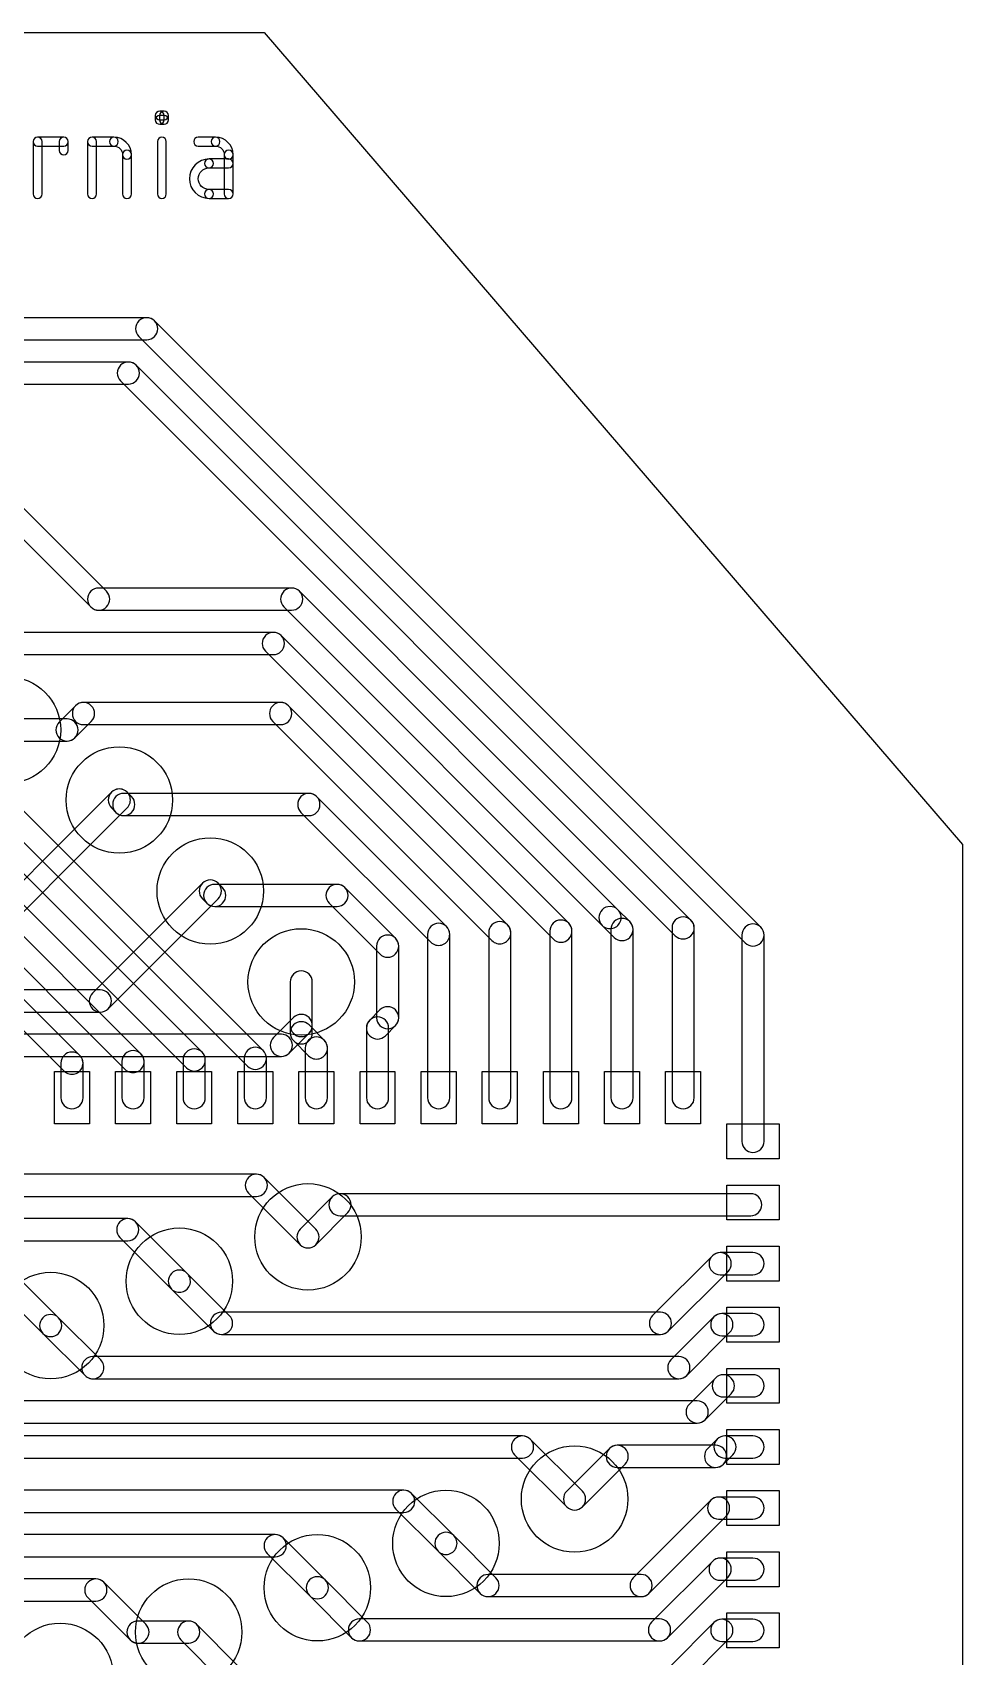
# Model space of a CAD drawing. Header units: millimetres. Extents: x 1 to 16.1, y 0 to 18.1.
# Drawn here: x 10.72 to 16.05, y 8.8 to 18.1 of the extents above; entities that cross this region are included whole.
import ezdxf

# ---------------------------------------------------------------- set-up
doc = ezdxf.new("R2010")
doc.units = ezdxf.units.MM
doc.header["$MEASUREMENT"] = 0
doc.layers.get('0').update_dxf_attribs({"linetype": 'CONTINUOUS'})
for name, color, linetype in [('1', 12, 'CONTINUOUS'), ('16', 132, 'CONTINUOUS'), ('18', 110, 'CONTINUOUS'), ('20', 31, 'CONTINUOUS'), ('21', 253, 'CONTINUOUS')]:
    doc.layers.add(name, color=color, linetype=linetype)

# ---------------------------------------------------------------- blocks, each defined once
blk = doc.blocks.new('ROUNDV')
blk.add_circle((0, 0), 0.5)

msp = doc.modelspace()

# ---------------------------------------------------------------- linework, layer by layer
at = {"layer": '1'}
for points in [[(10.6279, 16.3399), (11.3783, 16.3399, 1), (11.3783, 16.4669), (10.6279, 16.4669, 1)], [(11.3334, 16.3585), (14.8051, 12.8868, 1), (14.8949, 12.9766), (11.4232, 16.4483, 1)], [(11.2731, 16.0859, 1), (11.2731, 16.2129), (9.9444, 16.2129, 1), (9.9444, 16.0859)], [(14.4051, 12.9276, 1), (14.4949, 13.0174), (11.318, 16.1943, 1), (11.2282, 16.1045)], [(11.0582, 14.8102, 1), (11.148, 14.9), (10.349, 15.699, 1), (10.2592, 15.6092)], [(12.2081, 14.7916, 1), (12.2081, 14.9186), (11.1031, 14.9186, 1), (11.1031, 14.7916)], [(14.0765, 13.0765), (12.2531, 14.9, 1), (12.1632, 14.8102), (13.9867, 12.9867, 1)], [(10.6566, 14.5376), (12.1029, 14.5376, 1), (12.1029, 14.6646), (10.6566, 14.6646, 1)], [(13.7051, 12.9091, 1), (13.7949, 12.9989), (12.1478, 14.646, 1), (12.058, 14.5562)], [(10.9668, 14.0609), (11.061, 14.1551, 1), (10.9712, 14.2449), (10.877, 14.1507, 1)], [(11.0161, 14.1365), (12.1448, 14.1365, 1), (12.1448, 14.2635), (11.0161, 14.2635, 1)], [(13.4449, 12.9897), (12.1897, 14.2449, 1), (12.0999, 14.1551), (13.3551, 12.8999, 1)], [(10.5807, 14.0423), (10.9219, 14.0423, 1), (10.9219, 14.1693), (10.5807, 14.1693, 1)], [(11.1764, 13.6598), (11.2019, 13.6342, 1), (11.2917, 13.724), (11.2662, 13.7496, 1)], [(10.6599, 13.6554, 1), (10.5701, 13.5656), (11.9551, 12.1806, 1), (12.0449, 12.2704)], [(12.3065, 13.6156, 1), (12.3065, 13.7426), (11.2468, 13.7426, 1), (11.2468, 13.6156)], [(13.0949, 12.9805), (12.3514, 13.724, 1), (12.2616, 13.6342), (13.0051, 12.8907, 1)], [(10.5547, 13.4014, 1), (10.4649, 13.3116), (11.6051, 12.1714, 1), (11.6949, 12.2612)], [(11.7228, 13.1134, 1), (11.8126, 13.2032), (11.787, 13.2287, 1), (11.6972, 13.1389)], [(11.7677, 13.0948), (12.4681, 13.0948, 1), (12.4681, 13.2218), (11.7677, 13.2218, 1)], [(12.7134, 12.8232, 1), (12.8032, 12.913), (12.513, 13.2032, 1), (12.4232, 13.1134)], [(11.3449, 12.2519), (10.4494, 13.1474, 1), (10.3596, 13.0576), (11.2551, 12.1621, 1)], [(13.9867, 12.9867), (14.0551, 12.9183, 1), (14.1449, 13.0082), (14.0765, 13.0765, 1)], [(14.0365, 12.9633), (14.0365, 12, 1), (14.1635, 12), (14.1635, 12.9633, 1)], [(14.3865, 12.9725), (14.3865, 12, 1), (14.5135, 12), (14.5135, 12.9725, 1)], [(12.6948, 12.4578, 1), (12.8218, 12.4578), (12.8218, 12.8681, 1), (12.6948, 12.8681)], [(12.9865, 12.9356), (12.9865, 12, 1), (13.1135, 12), (13.1135, 12.9356, 1)], [(13.3365, 12.9448), (13.3365, 12, 1), (13.4635, 12), (13.4635, 12.9448, 1)], [(13.6865, 12, 1), (13.8135, 12), (13.8135, 12.954, 1), (13.6865, 12.954)], [(14.7865, 12.9317), (14.7865, 11.75, 1), (14.9135, 11.75), (14.9135, 12.9317, 1)], [(10.9949, 12.2427), (10.3442, 12.8934, 1), (10.2544, 12.8036), (10.9051, 12.1529, 1)], [(12.1995, 12.3717, 1), (12.3265, 12.3717), (12.3265, 12.663, 1), (12.1995, 12.663)], [(12.6551, 12.4444, 1), (12.7449, 12.3546), (12.8032, 12.4129, 1), (12.7134, 12.5027)], [(12.6365, 12.3995), (12.6365, 12, 1), (12.7635, 12), (12.7635, 12.3995, 1)], [(12.3949, 12.3296), (12.3079, 12.4166, 1), (12.2181, 12.3268), (12.3051, 12.2398, 1)], [(11.7135, 12), (11.7135, 12.2163, 1), (11.5865, 12.2163), (11.5865, 12, 1)], [(12.0635, 12.2255, 1), (11.9365, 12.2255), (11.9365, 12, 1), (12.0635, 12)], [(12.4135, 12), (12.4135, 12.2847, 1), (12.2865, 12.2847), (12.2865, 12, 1)], [(11.0135, 12), (11.0135, 12.1978, 1), (10.8865, 12.1978), (10.8865, 12, 1)], [(11.3635, 12), (11.3635, 12.207, 1), (11.2365, 12.207), (11.2365, 12, 1)], [(12.5302, 11.3421, 1), (12.4404, 11.4319), (12.2567, 11.2482, 1), (12.3465, 11.1584)], [(12.4853, 11.3235), (14.837, 11.3235, 1), (14.837, 11.4505), (12.4853, 11.4505, 1)], [(14.7071, 11.0051, 1), (14.6173, 11.0949), (14.2753, 10.7529, 1), (14.3651, 10.6631)], [(14.6622, 10.9865), (14.85, 10.9865, 1), (14.85, 11.1135), (14.6622, 11.1135, 1)], [(11.5201, 10.9044), (11.7614, 10.6631, 1), (11.8512, 10.7529), (11.6099, 10.9942, 1)], [(11.1146, 10.4989), (10.8733, 10.7402, 1), (10.7835, 10.6504), (11.0248, 10.4091, 1)], [(14.3202, 10.6445, 1), (14.3202, 10.7715), (11.8063, 10.7715, 1), (11.8063, 10.6445)], [(14.7163, 10.6551, 1), (14.6265, 10.7449), (14.3805, 10.4989, 1), (14.4703, 10.4091)], [(14.6714, 10.6365), (14.85, 10.6365, 1), (14.85, 10.7635), (14.6714, 10.7635, 1)], [(11.0697, 10.3905), (14.4254, 10.3905, 1), (14.4254, 10.5175), (11.0697, 10.5175, 1)], [(14.7255, 10.3051, 1), (14.6357, 10.3949), (14.4857, 10.2449, 1), (14.5755, 10.1551)], [(14.6806, 10.2865), (14.85, 10.2865, 1), (14.85, 10.4135), (14.6806, 10.4135, 1)], [(10.3871, 10.1365), (14.5306, 10.1365, 1), (14.5306, 10.2635), (10.3871, 10.2635, 1)], [(14.7347, 9.9551, 1), (14.6449, 10.0449), (14.5909, 9.9909, 1), (14.6807, 9.9011)], [(14.85, 9.9365, 1), (14.85, 10.0635), (14.6898, 10.0635, 1), (14.6898, 9.9365)], [(14.1174, 9.9011, 1), (14.0276, 9.9909), (13.7834, 9.7467, 1), (13.8732, 9.6569)], [(14.6358, 9.8825, 1), (14.6358, 10.0095), (14.0725, 10.0095, 1), (14.0725, 9.8825)], [(14.6979, 9.6051, 1), (14.6081, 9.6949), (14.1646, 9.2514, 1), (14.2544, 9.1616)], [(14.653, 9.5865), (14.85, 9.5865, 1), (14.85, 9.7135), (14.653, 9.7135, 1)], [(13.0468, 9.4029), (13.2881, 9.1616, 1), (13.3779, 9.2514), (13.1366, 9.4927, 1)], [(14.7071, 9.2551, 1), (14.6173, 9.3449), (14.2698, 8.9974, 1), (14.3596, 8.9076)], [(14.6622, 9.2365), (14.85, 9.2365, 1), (14.85, 9.3635), (14.6622, 9.3635, 1)], [(12.6413, 8.9974), (12.4, 9.2387, 1), (12.3102, 9.1489), (12.5515, 8.9076, 1)], [(14.2095, 9.143, 1), (14.2095, 9.27), (13.333, 9.27, 1), (13.333, 9.143)], [(11.9047, 8.7434), (11.6634, 8.9847, 1), (11.5736, 8.8949), (11.8149, 8.6536, 1)], [(12.5964, 8.889), (14.3147, 8.889, 1), (14.3147, 9.016), (12.5964, 9.016, 1)], [(14.4648, 8.6536), (14.7163, 8.9051, 1), (14.6265, 8.9949), (14.375, 8.7434, 1)], [(14.6714, 8.8865), (14.85, 8.8865, 1), (14.85, 9.0135), (14.6714, 9.0135, 1)]]:
    msp.add_lwpolyline(points, format="xyb", close=True, dxfattribs=at)
at = {"layer": '1', "linetype": 'Continuous'}
for points in [[(10.85, 11.85), (10.85, 12.15), (11.05, 12.15), (11.05, 11.85)], [(11.2, 11.85), (11.2, 12.15), (11.4, 12.15), (11.4, 11.85)], [(11.55, 11.85), (11.55, 12.15), (11.75, 12.15), (11.75, 11.85)], [(11.9, 11.85), (11.9, 12.15), (12.1, 12.15), (12.1, 11.85)], [(12.25, 11.85), (12.25, 12.15), (12.45, 12.15), (12.45, 11.85)], [(12.6, 11.85), (12.6, 12.15), (12.8, 12.15), (12.8, 11.85)], [(12.95, 11.85), (12.95, 12.15), (13.15, 12.15), (13.15, 11.85)], [(13.3, 11.85), (13.3, 12.15), (13.5, 12.15), (13.5, 11.85)], [(13.65, 11.85), (13.65, 12.15), (13.85, 12.15), (13.85, 11.85)], [(14, 11.85), (14, 12.15), (14.2, 12.15), (14.2, 11.85)], [(14.35, 11.85), (14.35, 12.15), (14.55, 12.15), (14.55, 11.85)], [(14.7, 11.85), (15, 11.85), (15, 11.65), (14.7, 11.65)], [(14.7, 11.5), (15, 11.5), (15, 11.3), (14.7, 11.3)], [(14.7, 11.15), (15, 11.15), (15, 10.95), (14.7, 10.95)], [(14.7, 10.8), (15, 10.8), (15, 10.6), (14.7, 10.6)], [(14.7, 10.45), (15, 10.45), (15, 10.25), (14.7, 10.25)], [(14.7, 10.1), (15, 10.1), (15, 9.9), (14.7, 9.9)], [(14.7, 9.75), (15, 9.75), (15, 9.55), (14.7, 9.55)], [(14.7, 9.4), (15, 9.4), (15, 9.2), (14.7, 9.2)], [(14.7, 9.05), (15, 9.05), (15, 8.85), (14.7, 8.85)]]:
    msp.add_lwpolyline(points, close=True, dxfattribs=at)
at = {"layer": '16'}
for points in [[(10.3695, 12.7631), (11.2662, 13.6598, 1), (11.1764, 13.7496), (10.2797, 12.8529, 1)], [(11.1572, 12.5091), (11.787, 13.1389, 1), (11.6972, 13.2287), (11.0674, 12.5989, 1)], [(12.3265, 12.4136), (12.3265, 12.663, 1), (12.1995, 12.663), (12.1995, 12.4136, 1)], [(8.5144, 12.4905), (11.1123, 12.4905, 1), (11.1123, 12.6175), (8.5144, 12.6175, 1)], [(12.1942, 12.2551), (12.3079, 12.3687, 1), (12.2181, 12.4585), (12.1044, 12.3449, 1)], [(8.4092, 12.2365), (12.1493, 12.2365, 1), (12.1493, 12.3635), (8.4092, 12.3635, 1)], [(9.6762, 11.4351), (12.0063, 11.4351, 1), (12.0063, 11.5621), (9.6762, 11.5621, 1)], [(11.9614, 11.4537), (12.2567, 11.1584, 1), (12.3465, 11.2482), (12.0512, 11.5435, 1)], [(9.7814, 11.1811), (11.2697, 11.1811, 1), (11.2697, 11.3081), (9.7814, 11.3081, 1)], [(11.2248, 11.1997), (11.5201, 10.9044, 1), (11.6099, 10.9942), (11.3146, 11.2895, 1)], [(10.4882, 10.9457), (10.7835, 10.6504, 1), (10.8733, 10.7402), (10.578, 11.0355, 1)], [(7.85, 9.9365), (13.5301, 9.9365, 1), (13.5301, 10.0635), (7.85, 10.0635, 1)], [(13.4852, 9.9551), (13.7834, 9.6569, 1), (13.8732, 9.7467), (13.575, 10.0449, 1)], [(9.661, 9.6256), (12.8504, 9.6256, 1), (12.8504, 9.7526), (9.661, 9.7526, 1)], [(12.8055, 9.6442), (13.0468, 9.4029, 1), (13.1366, 9.4927), (12.8953, 9.734, 1)], [(9.7662, 9.3716), (12.1138, 9.3716, 1), (12.1138, 9.4986), (9.7662, 9.4986, 1)], [(12.0689, 9.3902), (12.3102, 9.1489, 1), (12.4, 9.2387), (12.1587, 9.48, 1)], [(9.8714, 9.1176), (11.0871, 9.1176, 1), (11.0871, 9.2446), (9.8714, 9.2446, 1)], [(11.0422, 9.1362), (11.2835, 8.8949, 1), (11.3733, 8.9847), (11.132, 9.226, 1)], [(11.3284, 8.8763), (11.6185, 8.8763, 1), (11.6185, 9.0033), (11.3284, 9.0033, 1)]]:
    msp.add_lwpolyline(points, format="xyb", close=True, dxfattribs=at)
at = {"layer": '20'}
msp.add_lwpolyline([(16.05, 4), (12.05, 0), (1, 0), (1, 18.1), (12.05, 18.1), (16.05, 13.45)], close=True, dxfattribs=at)
at = {"layer": '21'}
for points in [[(11.4781, 17.5996), (11.4781, 17.6246, 1), (11.4273, 17.6246), (11.4273, 17.5996, 1)], [(11.4527, 17.5992), (11.4776, 17.5992, 1), (11.4776, 17.65), (11.4527, 17.65, 1)], [(11.4776, 17.625), (11.4527, 17.625, 1), (11.4527, 17.5742), (11.4776, 17.5742, 1)], [(11.4522, 17.6246), (11.4522, 17.5996, 1), (11.503, 17.5996), (11.503, 17.6246, 1)], [(10.7787, 17.1754), (10.7787, 17.4749, 1), (10.7279, 17.4749), (10.7279, 17.1754, 1)], [(10.7533, 17.4495), (10.903, 17.4495, 1), (10.903, 17.5003), (10.7533, 17.5003, 1)], [(10.8776, 17.4749), (10.8776, 17.425, 1), (10.9284, 17.425), (10.9284, 17.4749, 1)], [(11.0907, 17.1754), (11.0907, 17.4749, 1), (11.0399, 17.4749), (11.0399, 17.1754, 1)], [(11.0653, 17.4495), (11.1901, 17.4495, 1), (11.1901, 17.5003), (11.0653, 17.5003, 1)], [(11.2396, 17.4, 1), (11.2904, 17.4, 0.4142), (11.1901, 17.5003, 1), (11.1901, 17.4495, -0.4142)], [(11.4905, 17.1754), (11.4905, 17.4749, 1), (11.4397, 17.4749), (11.4397, 17.1754, 1)], [(11.7724, 17.5003), (11.6726, 17.5003, 1), (11.6726, 17.4495), (11.7724, 17.4495, 1)], [(11.8219, 17.4, 1), (11.8727, 17.4, 0.4142), (11.7724, 17.5003, 1), (11.7724, 17.4495, -0.4142)], [(11.2396, 17.4), (11.2396, 17.1754, 1), (11.2904, 17.1754), (11.2904, 17.4, 1)], [(11.8727, 17.1754), (11.8727, 17.4, 1), (11.8219, 17.4), (11.8219, 17.1754, 1)], [(11.735, 17.3247, 1), (11.735, 17.3755, 1), (11.735, 17.15, 1), (11.735, 17.2008, -1)], [(11.8473, 17.3755), (11.735, 17.3755, 1), (11.735, 17.3247), (11.8473, 17.3247, 1)], [(11.735, 17.15), (11.8473, 17.15, 1), (11.8473, 17.2008), (11.735, 17.2008, 1)]]:
    msp.add_lwpolyline(points, format="xyb", close=True, dxfattribs=at)

# ---------------------------------------------------------------- block references
at = {"layer": '18', "xscale": 0.6096, "yscale": 0.6096}
for p in [(10.5807, 14.1058), (10.5807, 14.1058), (11.2213, 13.7047), (11.2213, 13.7047), (11.7421, 13.1838), (11.7421, 13.1838), (12.263, 12.663), (12.263, 12.663), (12.3016, 11.2033), (12.3016, 11.2033), (11.565, 10.9493), (11.565, 10.9493), (10.8284, 10.6953), (10.8284, 10.6953), (13.8283, 9.7018), (13.8283, 9.7018), (13.0917, 9.4478), (13.0917, 9.4478), (12.3551, 9.1938), (12.3551, 9.1938), (11.6185, 8.9398), (11.6185, 8.9398), (10.8819, 8.6858), (10.8819, 8.6858)]:
    msp.add_blockref('ROUNDV', p, dxfattribs=at)

doc.saveas('drawing.dxf')
